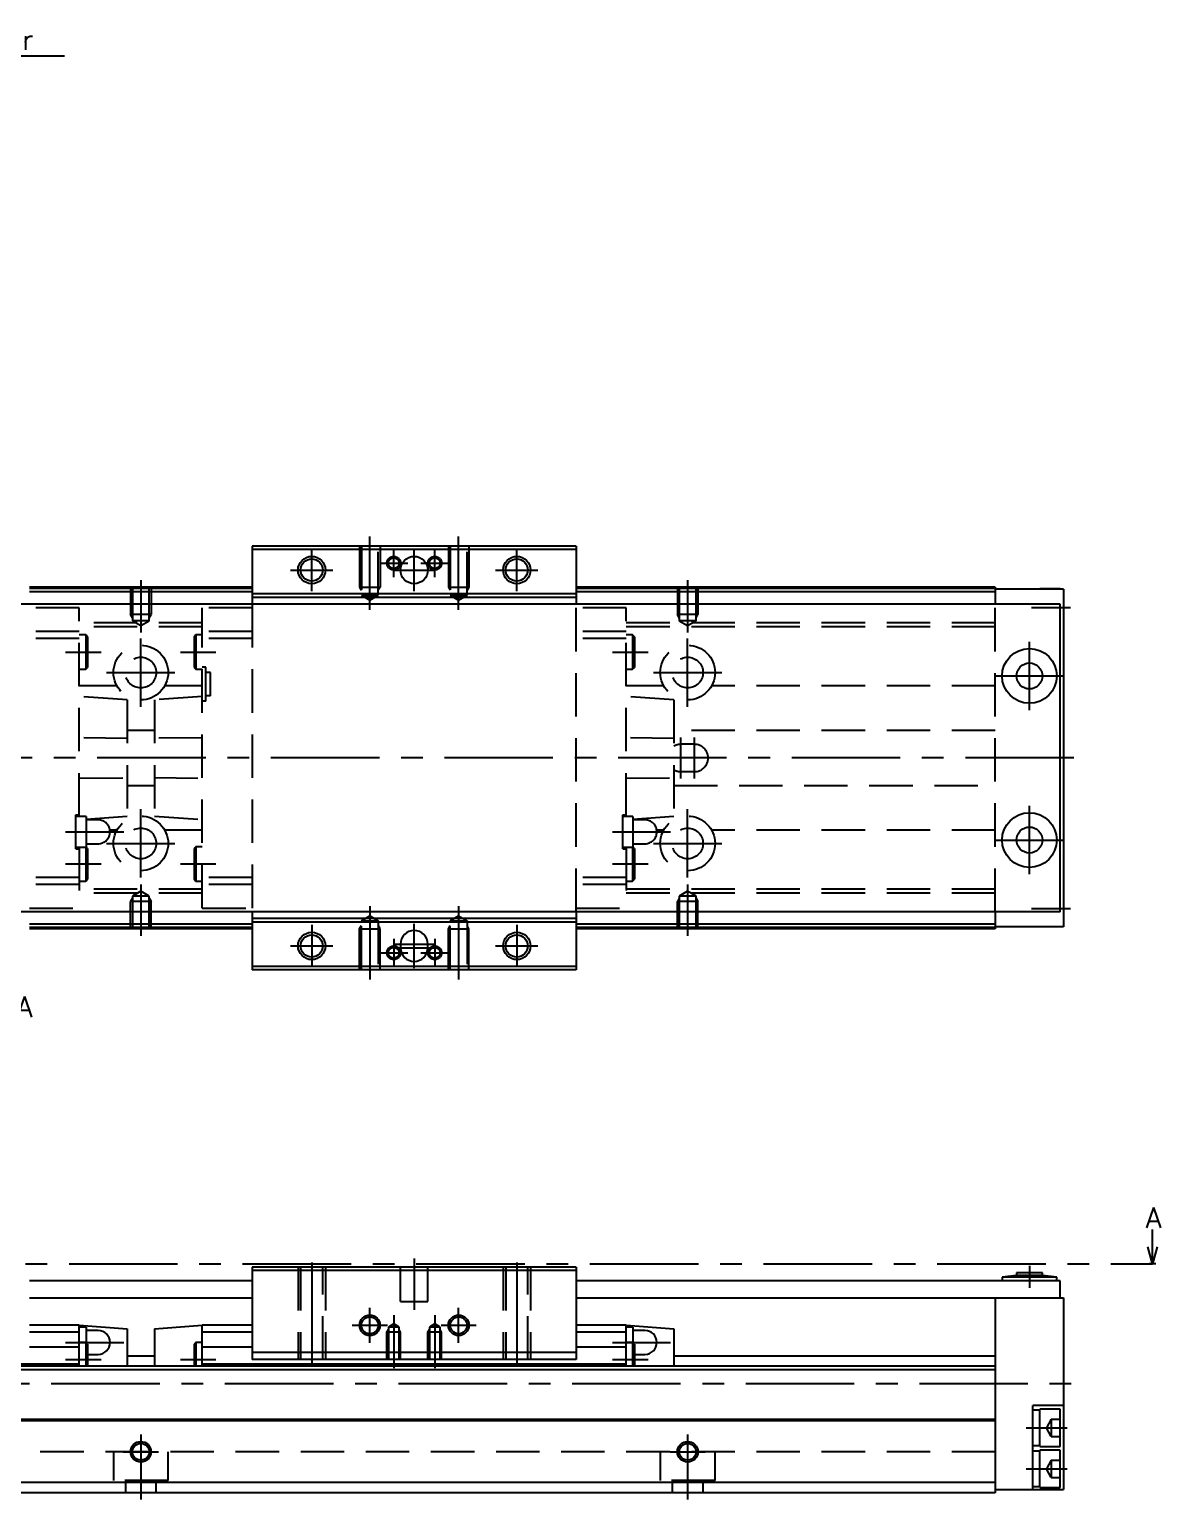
# Model space of a CAD drawing. Extents: x -2 to 518, y -8 to 266.
# Drawn here: x 352.3 to 517.7, y 9 to 224.1 of the extents above; entities that cross this region are included whole.
import ezdxf

# ---------------------------------------------------------------- set-up
doc = ezdxf.new("R2010")
doc.units = 0
doc.header["$LTSCALE"] = 0.5
doc.linetypes.add('CENTER', pattern=[50.8, 31.75, -6.35, 6.35, -6.35])
doc.linetypes.add('DASHED', pattern=[19.05, 12.7, -6.35])
for name, color, linetype in [('MSM_CENTER', 1, 'CENTER'), ('MSM_CONTINUOUS', 7, 'CONTINUOUS'), ('MSM_DASHED', 4, 'DASHED'), ('MSM_NARROW', 5, 'CONTINUOUS'), ('MSM_PART_NUMBER', 7, 'CONTINUOUS')]:
    doc.layers.add(name, color=color, linetype=linetype)
doc.styles.get("Standard").update_dxf_attribs({"font": 'txt.shx', "height": 3, "bigfont": 'bigfont.shx'})

msp = doc.modelspace()

# ---------------------------------------------------------------- linework, layer by layer
at = {"layer": 'MSM_CENTER'}
for p, q in [((402.05, 139.19), (402.05, 149.9)), ((415.05, 139.19), (415.05, 149.9)), ((393.55, 141.9), (393.55, 148.1)), ((405.55, 143.95), (405.55, 148.05)), ((408.55, 141.9), (408.55, 148.1)), ((411.55, 143.95), (411.55, 148.05)), ((423.55, 141.9), (423.55, 148.1)), ((390.45, 145), (396.65, 145)), ((403.5, 146), (407.6, 146)), ((405.45, 145), (411.65, 145)), ((409.5, 146), (413.6, 146)), ((420.45, 145), (426.65, 145)), ((368.55, 143.5), (368.55, 135.87)), ((448.55, 143.5), (448.55, 135.87)), ((498.85, 139.5), (504.55, 139.5)), ((368.55, 125), (368.55, 135)), ((448.55, 125), (448.55, 135)), ((498.55, 124.5), (498.55, 134.5)), ((357.55, 133), (362.75, 133)), ((374.35, 133), (379.55, 133)), ((437.55, 133), (442.75, 133)), ((363.55, 130), (373.55, 130)), ((443.55, 130), (453.55, 130)), ((493.55, 129.5), (503.55, 129.5)), ((447.55, 114.5), (447.55, 120.5)), ((449.55, 114.5), (449.55, 120.5)), ((505.05, 117.5), (200.05, 117.5)), ((368.55, 100), (368.55, 110)), ((448.55, 100), (448.55, 110)), ((498.55, 100.5), (498.55, 110.5)), ((357.55, 106.7), (366.05, 106.7)), ((437.55, 106.7), (446.05, 106.7)), ((493.55, 105.5), (503.55, 105.5)), ((363.55, 105), (373.55, 105)), ((443.55, 105), (453.55, 105)), ((357.55, 102), (362.75, 102)), ((374.35, 102), (379.55, 102)), ((437.55, 102), (442.75, 102)), ((368.55, 99.01), (368.55, 91.5)), ((448.55, 99.01), (448.55, 91.5)), ((402.05, 95.81), (402.05, 85.1)), ((415.05, 95.81), (415.05, 85.1)), ((498.85, 95.5), (504.55, 95.5)), ((393.55, 93.1), (393.55, 86.9)), ((408.55, 86.75), (408.55, 93.25)), ((423.55, 93.1), (423.55, 86.9)), ((405.55, 91.05), (405.55, 86.95)), ((411.55, 91.05), (411.55, 86.95)), ((390.45, 90), (396.65, 90)), ((403.5, 89), (407.6, 89)), ((405.55, 90.25), (411.55, 90.25)), ((405.55, 89.75), (411.55, 89.75)), ((409.5, 89), (413.6, 89)), ((420.45, 90), (426.65, 90)), ((231.05, 43.5), (516.55, 43.5)), ((393.55, 43.67), (393.55, 28.83)), ((408.55, 44.25), (408.55, 36.75)), ((423.55, 43.67), (423.55, 28.83)), ((498.55, 43.2), (498.55, 40)), ((402.05, 31.92), (402.05, 37.08)), ((415.05, 31.92), (415.05, 37.08)), ((399.48, 34.5), (404.63, 34.5)), ((405.55, 35.96), (405.55, 28.24)), ((411.55, 35.96), (411.55, 28.24)), ((412.48, 34.5), (417.63, 34.5)), ((357.55, 32), (366.05, 32)), ((437.55, 32), (446.05, 32)), ((357.55, 29.5), (362.75, 29.5)), ((374.35, 29.5), (379.55, 29.5)), ((437.55, 29.5), (442.75, 29.5)), ((203.05, 26), (505.05, 26)), ((498.05, 19.5), (504.05, 19.5)), ((368.55, 18.5), (368.55, 9)), ((448.55, 18.5), (448.55, 9)), ((365.98, 16), (371.13, 16)), ((445.98, 16), (451.13, 16)), ((498.05, 13.5), (504.05, 13.5))]:
    msp.add_line(p, q, dxfattribs=at)
at = {"layer": 'MSM_CONTINUOUS'}
for p, q in [((432.25, 148.5), (384.85, 148.5)), ((384.85, 148.5), (384.85, 140)), ((432.25, 148.5), (432.25, 140)), ((432.25, 148), (384.85, 148)), ((384.85, 142.5), (352.25, 142.5)), ((384.85, 142.3), (352.25, 142.3)), ((493.55, 142.5), (432.25, 142.5)), ((493.55, 142.3), (432.25, 142.3)), ((493.55, 142.5), (493.55, 140)), ((503.55, 142.2), (493.55, 142.2)), ((500.05, 142.2), (500.05, 142.25)), ((503.05, 142.25), (500.05, 142.25)), ((503.05, 142.2), (503.05, 142.25)), ((503.55, 142.2), (503.55, 92.8)), ((503.05, 140), (234.05, 140)), ((384.85, 141.8), (352.25, 141.8)), ((432.25, 141.5), (384.85, 141.5)), ((432.25, 141), (384.85, 141)), ((493.55, 141.8), (432.25, 141.8)), ((503.05, 95), (503.05, 140)), ((503.05, 95), (234.05, 95)), ((384.85, 95), (384.85, 86.5)), ((432.25, 95), (432.25, 86.5)), ((493.55, 95), (493.55, 92.5)), ((384.85, 93.2), (352.25, 93.2)), ((384.85, 92.7), (352.25, 92.7)), ((384.85, 92.5), (352.25, 92.5)), ((432.25, 94), (384.85, 94)), ((432.25, 93.5), (384.85, 93.5)), ((493.55, 93.2), (432.25, 93.2)), ((493.55, 92.7), (432.25, 92.7)), ((493.55, 92.5), (432.25, 92.5)), ((503.55, 92.8), (493.55, 92.8)), ((406.55, 90.25), (406.55, 89.75)), ((410.55, 89.75), (410.55, 90.25)), ((432.25, 87), (384.85, 87)), ((432.25, 86.5), (384.85, 86.5)), ((516.55, 43.5), (516.55, 48.5)), ((516.55, 43.5), (515.88, 46)), ((517.22, 46), (516.55, 43.5)), ((517.05, 43.5), (516.05, 43.5)), ((384.85, 41), (352.25, 41)), ((384.85, 43), (384.85, 29.5)), ((432.25, 43), (384.85, 43)), ((432.25, 42.5), (384.85, 42.5)), ((432.25, 43), (432.25, 29.5)), ((503.05, 41), (432.25, 41)), ((496.65, 41.8), (494.55, 41.55)), ((494.55, 41.55), (494.55, 41)), ((502.55, 41.55), (494.55, 41.55)), ((496.65, 42.2), (496.65, 41.8)), ((500.45, 42.2), (496.65, 42.2)), ((500.45, 41.8), (496.65, 41.8)), ((500.45, 41.8), (500.45, 42.2)), ((502.55, 41.55), (500.45, 41.8)), ((502.55, 41), (502.55, 41.55)), ((503.05, 38.5), (503.05, 41)), ((352.25, 38.5), (384.85, 38.5)), ((432.25, 38.5), (503.55, 38.5)), ((493.55, 38.5), (493.55, 10)), ((503.55, 38.5), (503.55, 10.5)), ((359.55, 34.5), (352.25, 34.5)), ((359.55, 34.5), (366.55, 34)), ((359.55, 28.5), (359.55, 34.5)), ((370.55, 34), (377.55, 34.5)), ((384.85, 34.5), (377.55, 34.5)), ((377.55, 28.5), (377.55, 34.5)), ((439.55, 34.5), (432.25, 34.5)), ((439.55, 34.5), (446.55, 34)), ((439.55, 28.5), (439.55, 34.5)), ((359.55, 33.5), (352.25, 33.5)), ((360.55, 34.25), (359.55, 34.25)), ((360.55, 34.25), (360.55, 31.95)), ((362.3, 33.75), (360.55, 33.75)), ((366.55, 34), (366.55, 28.5)), ((370.55, 34), (370.55, 28.5)), ((384.85, 33.5), (377.55, 33.5)), ((439.55, 33.5), (432.25, 33.5)), ((440.55, 34.25), (439.55, 34.25)), ((440.55, 34.25), (440.55, 31.95)), ((442.3, 33.75), (440.55, 33.75)), ((446.55, 34), (446.55, 28.5)), ((359.55, 31.3), (352.25, 31.3)), ((360.5, 32), (359.55, 32)), ((360.75, 31.75), (360.5, 32)), ((360.5, 32), (360.5, 28.5)), ((360.75, 31.75), (360.75, 28.5)), ((360.75, 30.25), (362.3, 30.25)), ((376.6, 32), (376.35, 31.75)), ((376.35, 31.75), (376.35, 28.5)), ((377.55, 32), (376.6, 32)), ((376.6, 32), (376.6, 28.5)), ((384.85, 31.3), (377.55, 31.3)), ((432.25, 30.5), (384.85, 30.5)), ((439.55, 31.3), (432.25, 31.3)), ((440.5, 32), (439.55, 32)), ((440.75, 31.75), (440.5, 32)), ((440.5, 32), (440.5, 28.5)), ((440.75, 31.75), (440.75, 28.5)), ((440.75, 30.25), (442.3, 30.25)), ((493.55, 28.5), (243.55, 28.5)), ((493.55, 28), (243.55, 28)), ((359.55, 28.8), (297.55, 28.8)), ((370.55, 30), (366.55, 30)), ((439.55, 28.8), (377.55, 28.8)), ((432.25, 29.5), (384.85, 29.5)), ((493.55, 30), (446.55, 30)), ((499.05, 10.5), (499.05, 22.75)), ((503.55, 22.75), (499.05, 22.75)), ((500.05, 22.1), (499.05, 22.1)), ((500.05, 16.75), (500.05, 22.25)), ((503.05, 22.25), (500.05, 22.25)), ((503.05, 16.75), (503.05, 22.25)), ((493.55, 20.7), (243.55, 20.7)), ((493.55, 20.5), (243.55, 20.5)), ((499.05, 16.9), (500.05, 16.9)), ((500.05, 16.1), (499.05, 16.1)), ((500.05, 16.75), (503.05, 16.75)), ((500.05, 10.75), (500.05, 16.25)), ((503.05, 16.25), (500.05, 16.25)), ((503.05, 10.75), (503.05, 16.25)), ((493.55, 11.5), (243.55, 11.5)), ((499.05, 10.9), (500.05, 10.9)), ((493.55, 10), (243.55, 10)), ((493.55, 10.5), (503.55, 10.5)), ((500.05, 10.75), (503.05, 10.75))]:
    msp.add_line(p, q, dxfattribs=at)
for centre, radius in [((393.55, 145), 1.62), ((408.55, 145), 2), ((423.55, 145), 1.62), ((498.55, 129.5), 4), ((498.55, 129.5), 1.9), ((498.55, 105.5), 4), ((498.55, 105.5), 1.9), ((393.55, 90), 1.62), ((423.55, 90), 1.62), ((402.05, 34.5), 1.23), ((415.05, 34.5), 1.23), ((368.55, 16), 1.23), ((448.55, 16), 1.23)]:
    msp.add_circle(centre, radius, dxfattribs=at)
for centre, radius, start, end in [((408.55, 90.25), 2, 0, 180), ((408.55, 89.75), 2, 180, 0), ((362.3, 32), 1.75, 270, 90), ((442.3, 32), 1.75, 270, 90)]:
    msp.add_arc(centre, radius, start, end, dxfattribs=at)
at = {"layer": 'MSM_DASHED'}
for p, q in [((400.55, 148.5), (400.55, 142.5)), ((400.82, 148.5), (400.82, 141.3)), ((403.28, 141.3), (403.28, 148.5)), ((403.55, 148.5), (403.55, 142.5)), ((413.55, 148.5), (413.55, 142.5)), ((413.82, 148.5), (413.82, 141.3)), ((416.28, 141.3), (416.28, 148.5)), ((416.55, 148.5), (416.55, 142.5)), ((367.05, 142.5), (367.05, 138.5)), ((367.25, 142.3), (367.25, 142.3)), ((367.25, 142.3), (367.25, 142.3)), ((367.32, 142.5), (367.32, 137.58)), ((369.78, 137.58), (369.78, 142.5)), ((369.85, 142.3), (369.87, 142.32)), ((370.05, 142.5), (370.05, 138.5)), ((400.55, 142.5), (403.55, 142.5)), ((400.55, 142.5), (400.82, 142.03)), ((403.55, 142.5), (403.28, 142.03)), ((413.55, 142.5), (416.55, 142.5)), ((413.55, 142.5), (413.82, 142.03)), ((416.55, 142.5), (416.28, 142.03)), ((447.05, 142.5), (447.05, 138.5)), ((447.25, 142.3), (447.25, 142.3)), ((447.25, 142.3), (447.25, 142.3)), ((447.32, 142.5), (447.32, 137.58)), ((449.78, 137.58), (449.78, 142.5)), ((449.85, 142.3), (449.87, 142.32)), ((450.05, 142.5), (450.05, 138.5)), ((384.85, 140), (384.85, 95)), ((400.82, 141.3), (402.05, 140.59)), ((400.82, 141.3), (403.28, 141.3)), ((402.05, 140.59), (403.28, 141.3)), ((413.82, 141.3), (415.05, 140.59)), ((413.82, 141.3), (416.28, 141.3)), ((415.05, 140.59), (416.28, 141.3)), ((432.25, 95), (432.25, 140)), ((493.55, 95), (493.55, 140)), ((359.55, 139.45), (352.25, 139.45)), ((359.55, 108.95), (359.55, 139.45)), ((370.05, 138.5), (367.05, 138.5)), ((367.32, 138.03), (367.05, 138.5)), ((369.78, 138.03), (370.05, 138.5)), ((384.85, 139.45), (377.55, 139.45)), ((377.55, 95.55), (377.55, 139.45)), ((439.55, 139.45), (432.25, 139.45)), ((439.55, 108.95), (439.55, 139.45)), ((450.05, 138.5), (447.05, 138.5)), ((447.32, 138.03), (447.05, 138.5)), ((449.78, 138.03), (450.05, 138.5)), ((359.55, 136), (352.25, 136)), ((377.55, 137.26), (359.55, 137.26)), ((377.55, 136.7), (359.55, 136.7)), ((369.78, 137.58), (367.32, 137.58)), ((367.32, 137.58), (368.55, 136.87)), ((368.55, 136.87), (369.78, 137.58)), ((384.85, 136), (377.55, 136)), ((439.55, 136), (432.25, 136)), ((493.55, 137.26), (439.55, 137.26)), ((493.55, 136.7), (439.55, 136.7)), ((449.78, 137.58), (447.32, 137.58)), ((447.32, 137.58), (448.55, 136.87)), ((448.55, 136.87), (449.78, 137.58)), ((359.55, 135), (352.25, 135)), ((360.5, 135.5), (359.55, 135.5)), ((360.5, 135.5), (360.5, 130.5)), ((360.75, 135.25), (360.5, 135.5)), ((360.75, 135.25), (360.75, 130.75)), ((376.6, 135.5), (376.35, 135.25)), ((376.35, 135.25), (376.35, 130.75)), ((377.55, 135.5), (376.6, 135.5)), ((376.6, 135.5), (376.6, 130.5)), ((384.85, 135), (377.55, 135)), ((439.55, 135), (432.25, 135)), ((440.5, 135.5), (439.55, 135.5)), ((440.5, 135.5), (440.5, 130.5)), ((440.75, 135.25), (440.5, 135.5)), ((440.75, 135.25), (440.75, 130.75)), ((359.55, 130.5), (360.5, 130.5)), ((360.5, 130.5), (360.75, 130.75)), ((376.35, 130.75), (376.6, 130.5)), ((376.6, 130.5), (377.55, 130.5)), ((378.05, 130.8), (377.55, 130.8)), ((378.05, 125.8), (378.05, 130.8)), ((378.75, 130), (378.05, 130)), ((378.75, 126.6), (378.75, 130)), ((439.55, 130.5), (440.5, 130.5)), ((440.5, 130.5), (440.75, 130.75)), ((365.07, 128.04), (359.55, 128.04)), ((377.55, 128.04), (372.04, 128.04)), ((445.07, 128.04), (439.55, 128.04)), ((493.55, 128.04), (452.04, 128.04)), ((366.55, 126), (359.55, 126.5)), ((366.55, 126), (366.55, 109)), ((377.55, 126.5), (370.55, 126)), ((370.55, 126), (370.55, 109)), ((378.05, 125.8), (377.55, 125.8)), ((378.75, 126.6), (378.05, 126.6)), ((446.55, 126), (439.55, 126.5)), ((446.55, 126), (446.55, 109)), ((366.55, 120.37), (359.55, 120.46)), ((370.55, 121.5), (366.55, 121.5)), ((377.55, 120.46), (370.55, 120.37)), ((446.55, 120.37), (439.55, 120.46)), ((493.55, 121.5), (446.55, 121.5)), ((449.55, 119.5), (447.55, 119.5)), ((359.55, 114.54), (366.55, 114.63)), ((370.55, 114.63), (377.55, 114.54)), ((439.55, 114.54), (446.55, 114.63)), ((447.55, 115.5), (449.55, 115.5)), ((366.55, 113.5), (370.55, 113.5)), ((446.55, 113.5), (493.55, 113.5)), ((359.05, 109.2), (359.55, 109.2)), ((359.05, 104.2), (359.05, 109.2)), ((360.55, 108.95), (359.05, 108.95)), ((360.55, 108.57), (366.55, 109)), ((360.55, 108.95), (360.55, 104.45)), ((362.3, 108.45), (360.55, 108.45)), ((370.55, 109), (377.55, 108.5)), ((439.05, 109.2), (439.55, 109.2)), ((439.05, 104.2), (439.05, 109.2)), ((440.55, 108.95), (439.05, 108.95)), ((440.55, 108.57), (446.55, 109)), ((440.55, 108.95), (440.55, 104.45)), ((442.3, 108.45), (440.55, 108.45)), ((365.07, 106.96), (364.03, 106.96)), ((377.55, 106.96), (372.04, 106.96)), ((445.07, 106.96), (444.03, 106.96)), ((493.55, 106.96), (452.04, 106.96)), ((359.05, 104.45), (360.55, 104.45)), ((359.05, 104.2), (359.55, 104.2)), ((359.55, 104.45), (359.55, 95.55)), ((360.5, 104.45), (360.5, 99.5)), ((360.55, 104.95), (362.3, 104.95)), ((360.75, 104.25), (360.55, 104.45)), ((360.75, 104.25), (360.75, 99.75)), ((376.6, 104.5), (376.35, 104.25)), ((376.35, 104.25), (376.35, 99.75)), ((376.6, 104.5), (376.6, 99.5)), ((377.55, 104.5), (376.6, 104.5)), ((439.05, 104.45), (440.55, 104.45)), ((439.05, 104.2), (439.55, 104.2)), ((439.55, 104.45), (439.55, 95.55)), ((440.5, 104.45), (440.5, 99.5)), ((440.55, 104.95), (442.3, 104.95)), ((440.75, 104.25), (440.55, 104.45)), ((440.75, 104.25), (440.75, 99.75)), ((359.55, 100), (352.25, 100)), ((359.55, 99), (352.25, 99)), ((359.55, 99.5), (360.5, 99.5)), ((360.5, 99.5), (360.75, 99.75)), ((376.35, 99.75), (376.6, 99.5)), ((376.6, 99.5), (377.55, 99.5)), ((384.85, 100), (377.55, 100)), ((384.85, 99), (377.55, 99)), ((439.55, 100), (432.25, 100)), ((439.55, 99), (432.25, 99)), ((439.55, 99.5), (440.5, 99.5)), ((440.5, 99.5), (440.75, 99.75)), ((377.55, 98.3), (359.55, 98.3)), ((377.55, 97.74), (359.55, 97.74)), ((367.32, 96.97), (367.05, 96.5)), ((368.55, 98.01), (367.32, 97.3)), ((367.32, 97.3), (367.32, 92.5)), ((369.78, 97.3), (367.32, 97.3)), ((369.78, 97.3), (368.55, 98.01)), ((369.78, 92.5), (369.78, 97.3)), ((369.78, 96.97), (370.05, 96.5)), ((493.55, 98.3), (439.55, 98.3)), ((493.55, 97.74), (439.55, 97.74)), ((447.32, 96.97), (447.05, 96.5)), ((448.55, 98.01), (447.32, 97.3)), ((447.32, 97.3), (447.32, 92.5)), ((449.78, 97.3), (447.32, 97.3)), ((449.78, 97.3), (448.55, 98.01)), ((449.78, 92.5), (449.78, 97.3)), ((449.78, 96.97), (450.05, 96.5)), ((352.25, 95.55), (359.55, 95.55)), ((370.05, 96.5), (367.05, 96.5)), ((367.05, 92.5), (367.05, 96.5)), ((370.05, 92.5), (370.05, 96.5)), ((377.55, 95.55), (384.85, 95.55)), ((432.25, 95.55), (439.55, 95.55)), ((450.05, 96.5), (447.05, 96.5)), ((447.05, 92.5), (447.05, 96.5)), ((450.05, 92.5), (450.05, 96.5)), ((400.55, 92.5), (400.82, 92.97)), ((400.55, 86.5), (400.55, 92.5)), ((400.55, 92.5), (403.55, 92.5)), ((400.82, 93.7), (402.05, 94.41)), ((400.82, 93.7), (403.28, 93.7)), ((400.82, 86.5), (400.82, 93.7)), ((402.05, 94.41), (403.28, 93.7)), ((403.28, 93.7), (403.28, 86.5)), ((403.55, 92.5), (403.28, 92.97)), ((403.55, 86.5), (403.55, 92.5)), ((413.55, 92.5), (413.82, 92.97)), ((413.55, 86.5), (413.55, 92.5)), ((413.55, 92.5), (416.55, 92.5)), ((413.82, 93.7), (415.05, 94.41)), ((413.82, 93.7), (416.28, 93.7)), ((413.82, 86.5), (413.82, 93.7)), ((415.05, 94.41), (416.28, 93.7)), ((416.28, 93.7), (416.28, 86.5)), ((416.55, 92.5), (416.28, 92.97)), ((416.55, 86.5), (416.55, 92.5)), ((391.55, 43), (391.55, 29.5)), ((391.93, 43), (391.93, 29.5)), ((395.18, 29.5), (395.18, 43)), ((395.55, 43), (395.55, 29.5)), ((406.55, 38), (406.55, 43)), ((410.55, 38), (410.55, 43)), ((421.55, 43), (421.55, 29.5)), ((421.93, 43), (421.93, 29.5)), ((425.18, 29.5), (425.18, 43)), ((425.55, 43), (425.55, 29.5)), ((406.55, 38), (410.55, 38)), ((405.55, 34.7), (404.77, 34.25)), ((406.34, 34.25), (405.55, 34.7)), ((411.55, 34.7), (410.77, 34.25)), ((412.34, 34.25), (411.55, 34.7)), ((404.55, 33.5), (404.77, 33.87)), ((404.55, 29.5), (404.55, 33.5)), ((406.55, 33.5), (404.55, 33.5)), ((404.77, 34.25), (404.77, 29.5)), ((406.34, 34.25), (404.77, 34.25)), ((406.34, 29.5), (406.34, 34.25)), ((406.55, 33.5), (406.34, 33.87)), ((406.55, 29.5), (406.55, 33.5)), ((410.55, 33.5), (410.77, 33.87)), ((410.55, 29.5), (410.55, 33.5)), ((412.55, 33.5), (410.55, 33.5)), ((410.77, 34.25), (410.77, 29.5)), ((412.34, 34.25), (410.77, 34.25)), ((412.34, 29.5), (412.34, 34.25)), ((412.55, 33.5), (412.34, 33.87)), ((412.55, 29.5), (412.55, 33.5)), ((501.75, 20.75), (501.03, 19.5)), ((501.75, 18.25), (501.03, 19.5)), ((501.75, 20.75), (503.05, 20.75)), ((501.75, 20.75), (501.75, 18.25)), ((501.75, 19.5), (503.05, 19.5)), ((501.75, 18.25), (503.05, 18.25)), ((493.55, 16), (243.55, 16)), ((364.55, 16), (364.55, 11.8)), ((372.55, 11.8), (372.55, 16)), ((444.55, 16), (444.55, 11.8)), ((452.55, 11.8), (452.55, 16)), ((501.75, 14.75), (501.03, 13.5)), ((501.75, 12.25), (501.03, 13.5)), ((501.75, 14.75), (503.05, 14.75)), ((501.75, 14.75), (501.75, 12.25)), ((501.75, 13.5), (503.05, 13.5)), ((372.55, 11.8), (364.55, 11.8)), ((366.3, 11.8), (366.3, 10)), ((370.8, 10), (370.8, 11.8)), ((452.55, 11.8), (444.55, 11.8)), ((446.3, 11.8), (446.3, 10)), ((450.8, 10), (450.8, 11.8)), ((501.75, 12.25), (503.05, 12.25))]:
    msp.add_line(p, q, dxfattribs=at)
for centre, radius in [((405.55, 146), 1), ((405.55, 146), 0.784), ((411.55, 146), 1), ((411.55, 146), 0.784), ((368.55, 130), 4), ((448.55, 130), 4), ((368.55, 130), 2.25), ((448.55, 130), 2.25), ((368.55, 105), 4), ((448.55, 105), 4), ((368.55, 105), 2.25), ((448.55, 105), 2.25), ((405.55, 89), 1), ((405.55, 89), 0.784), ((411.55, 89), 1), ((411.55, 89), 0.784)]:
    msp.add_circle(centre, radius, dxfattribs=at)
for centre, radius, start, end in [((447.55, 117.5), 2, 90, 120), ((449.55, 117.5), 2, 270, 90), ((447.55, 117.5), 2, 240, 270), ((362.3, 106.7), 1.75, 270, 90), ((442.3, 106.7), 1.75, 270, 90)]:
    msp.add_arc(centre, radius, start, end, dxfattribs=at)
at = {"layer": 'MSM_NARROW'}
for centre, radius in [((393.55, 145), 2), ((423.55, 145), 2), ((393.55, 90), 2), ((423.55, 90), 2), ((402.05, 34.5), 1.5), ((415.05, 34.5), 1.5), ((368.55, 16), 1.5), ((448.55, 16), 1.5)]:
    msp.add_circle(centre, radius, dxfattribs=at)
at = {"layer": 'MSM_PART_NUMBER'}
msp.add_line((340.11, 220.24), (357.41, 220.24), dxfattribs=at)

# ---------------------------------------------------------------- texts
for s, p in [('Motor', (341.63, 221.1)), ('A-A', (344.7, 79.6)), ('A', (515.55, 48.75))]:
    msp.add_text(s, height=3, dxfattribs=at).set_placement(p)

doc.saveas('drawing.dxf')
